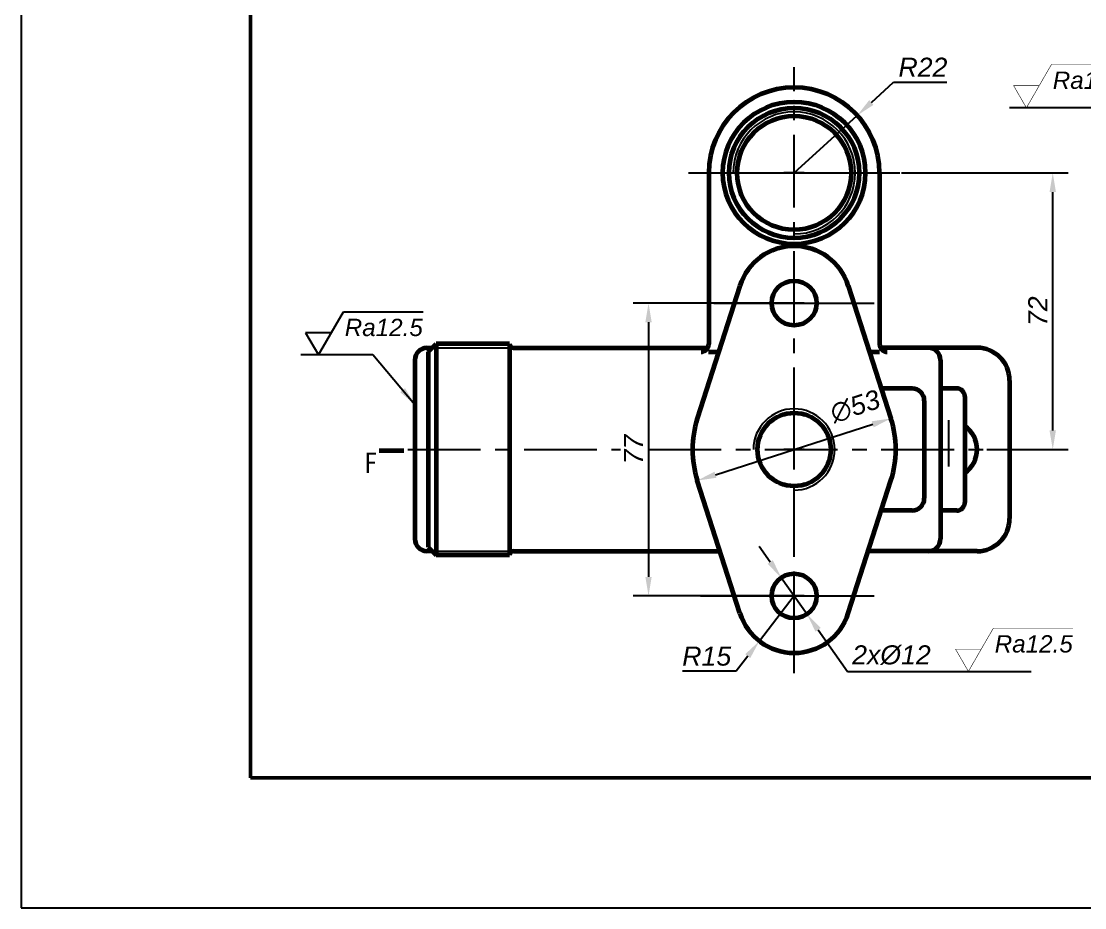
# Model space of a CAD drawing. Header units: millimetres. Extents: x 769 to 2439, y 381 to 1643.
# Drawn here: x 768.6 to 907.8, y 381 to 497 of the extents above; entities that cross this region are included whole.
import ezdxf
from ezdxf.enums import TextEntityAlignment as Align

# ---------------------------------------------------------------- set-up
doc = ezdxf.new("R2010")
doc.units = ezdxf.units.MM
doc.linetypes.add('CENTER', pattern=[50.8, 31.75, -6.35, 6.35, -6.35])
doc.layers.add('7标注层', color=7, linetype='Continuous')
doc.layers.add('答案细实线', color=7, linetype='Continuous')
doc.layers.add('答案粗实线', color=7, linetype='Continuous', lineweight=60)
doc.layers.add('粗实线', color=7, linetype='Continuous', lineweight=50)
doc.styles.add('DIM', font='ariali.ttf')
doc.styles.add('style1', font='', dxfattribs={"width": 0.7, "oblique": 15, "height": 3.5})
doc.styles.add('汉字', font='gbenor.shx', dxfattribs={"height": 5, "bigfont": 'gbcbig.shx'})
doc.styles.get('style1').set_extended_font_data('FangSong_GB2312')
doc.dimstyles.new('副本 (2) Standard水平', dxfattribs={"dimtxt": 2.5, "dimasz": 2.5, "dimexe": 2, "dimexo": 0.2, "dimgap": 0.7, "dimtad": 1, "dimtih": 1, "dimtoh": 1, "dimdec": 0, "dimlfac": 2, "dimzin": 0, "dimdsep": 46, "dimtxsty": '汉字', "dimcen": 0.09, "dimadec": 0, "dimazin": 0, "dimtfac": 1, "dimtdec": 0, "dimtofl": 0, "dimtmove": 0, "dimatfit": 0, "dimfxl": 0, "dimtolj": 1, "dimtzin": 0, "dimarcsym": 0})
doc.dimstyles.new('副本 Standard', dxfattribs={"dimtxt": 2.5, "dimasz": 2.5, "dimexe": 2, "dimexo": 0.2, "dimgap": 0.7, "dimtad": 1, "dimdec": 0, "dimlfac": 2, "dimzin": 0, "dimdsep": 46, "dimtxsty": '汉字', "dimcen": 0.09, "dimadec": 0, "dimazin": 0, "dimtfac": 1, "dimtdec": 0, "dimtofl": 0, "dimtmove": 0, "dimatfit": 0, "dimfxl": 0, "dimtolj": 1, "dimtzin": 0, "dimarcsym": 0})

# ---------------------------------------------------------------- blocks, each defined once
blk = doc.blocks.new('*D137')
at = {"layer": '7标注层', "color": 0, "lineweight": -2, "transparency": 16777216}
for p, q in [((869.56, 460.12), (848.69, 460.12)), ((850.69, 457.62), (850.69, 424.28)), ((869.56, 421.78), (848.69, 421.78))]:
    blk.add_line(p, q, dxfattribs=at)
at = {"layer": '7标注层', "color": 0, "transparency": 16777216}
for points in [[(850.28, 457.62), (851.11, 457.62), (850.69, 460.12)], [(850.28, 424.28), (851.11, 424.28), (850.69, 421.78)]]:
    blk.add_solid(points, dxfattribs=at)
at = {"layer": 'Defpoints', "color": 0, "transparency": 16777216}
for p in [(869.76, 460.12, -0.13), (850.69, 421.78), (869.76, 421.78, -0.13)]:
    blk.add_point(p, dxfattribs=at)
at = {"layer": '7标注层', "color": 0, "transparency": 16777216, "insert": (848.74, 440.95), "char_height": 2.5, "attachment_point": 5, "rotation": 90, "style": 'DIM'}
blk.add_mtext('\\A1;77', dxfattribs=at)
blk = doc.blocks.new('*D138')
at = {"layer": '7标注层', "color": 0, "lineweight": -2, "transparency": 16777216}
blk.add_line((859.46, 437.65), (880.05, 444.26), dxfattribs=at)
at = {"layer": '7标注层', "color": 0, "transparency": 16777216}
for points in [[(879.92, 444.65), (880.18, 443.86), (882.43, 445.02)], [(859.33, 438.05), (859.59, 437.25), (857.08, 436.89)]]:
    blk.add_solid(points, dxfattribs=at)
at = {"layer": 'Defpoints', "color": 0, "transparency": 16777216}
for p in [(882.43, 445.02, -0.67), (857.08, 436.89, -0.67)]:
    blk.add_point(p, dxfattribs=at)
at = {"layer": '7标注层', "color": 0, "transparency": 16777216, "insert": (877.76, 446.58), "char_height": 2.5, "attachment_point": 5, "rotation": 17.7916, "style": 'DIM'}
blk.add_mtext('\\A1;∅53', dxfattribs=at)
blk = doc.blocks.new('*D139')
at = {"layer": '7标注层', "color": 0, "lineweight": -2, "transparency": 16777216}
for p, q in [((866.62, 426.22), (865.18, 428.26)), ((868.07, 424.18), (871.45, 419.39)), ((872.89, 417.35), (876.74, 411.9)), ((876.74, 411.9), (887.55, 411.9))]:
    blk.add_line(p, q, dxfattribs=at)
at = {"layer": '7标注层', "color": 0, "transparency": 16777216}
for points in [[(866.96, 426.46), (866.28, 425.98), (868.07, 424.18)], [(873.23, 417.59), (872.55, 417.11), (871.45, 419.39)]]:
    blk.add_solid(points, dxfattribs=at)
at = {"layer": 'Defpoints', "color": 0, "transparency": 16777216}
for p in [(868.07, 424.18, -0.67), (871.45, 419.39, -0.67)]:
    blk.add_point(p, dxfattribs=at)
at = {"layer": '7标注层', "color": 0, "transparency": 16777216, "insert": (882.5, 414.02), "char_height": 2.5, "attachment_point": 5, "style": 'DIM'}
blk.add_mtext('\\A1;2x%%c12', dxfattribs=at)
blk = doc.blocks.new('*D140')
at = {"layer": '7标注层', "color": 0, "lineweight": -2, "transparency": 16777216}
for p, q in [((869.76, 421.78), (865.21, 415.88)), ((863.68, 413.9), (862.16, 411.92)), ((862.16, 411.92), (855.16, 411.92))]:
    blk.add_line(p, q, dxfattribs=at)
at = {"layer": '7标注层', "color": 0, "transparency": 16777216}
blk.add_solid([(863.35, 414.15), (864.01, 413.64), (865.21, 415.88)], dxfattribs=at)
at = {"layer": 'Defpoints', "color": 0, "transparency": 16777216}
for p in [(869.76, 421.78, -0.67), (865.21, 415.88, -0.67)]:
    blk.add_point(p, dxfattribs=at)
at = {"layer": '7标注层', "color": 0, "transparency": 16777216, "insert": (858.31, 413.89), "char_height": 2.5, "attachment_point": 5, "style": 'DIM'}
blk.add_mtext('\\A1;R15', dxfattribs=at)
blk = doc.blocks.new('*D142')
at = {"layer": '7标注层', "color": 0, "lineweight": -2, "transparency": 16777216}
for p, q in [((879.87, 486.38), (882.79, 489.04)), ((882.79, 489.04), (889.76, 489.04)), ((869.76, 477.16), (878.02, 484.69))]:
    blk.add_line(p, q, dxfattribs=at)
at = {"layer": '7标注层', "color": 0, "transparency": 16777216}
blk.add_solid([(879.59, 486.69), (880.15, 486.07), (878.02, 484.69)], dxfattribs=at)
at = {"layer": 'Defpoints', "color": 0, "transparency": 16777216}
for p in [(878.02, 484.69, -0.67), (869.76, 477.16, -0.67)]:
    blk.add_point(p, dxfattribs=at)
at = {"layer": '7标注层', "color": 0, "transparency": 16777216, "insert": (886.62, 491), "char_height": 2.5, "attachment_point": 5, "style": 'DIM'}
blk.add_mtext('\\A1;R22', dxfattribs=at)
blk = doc.blocks.new('*D143')
at = {"layer": '7标注层', "color": 0, "lineweight": -2, "transparency": 16777216}
for p, q in [((883.8, 477.16), (905.62, 477.16)), ((903.62, 443.45), (903.62, 474.66)), ((894.98, 440.95), (905.62, 440.95))]:
    blk.add_line(p, q, dxfattribs=at)
at = {"layer": '7标注层', "color": 0, "transparency": 16777216}
for points in [[(903.2, 474.66), (904.04, 474.66), (903.62, 477.16)], [(903.2, 443.45), (904.04, 443.45), (903.62, 440.95)]]:
    blk.add_solid(points, dxfattribs=at)
at = {"layer": 'Defpoints', "color": 0, "transparency": 16777216}
for p in [(883.6, 477.16, 3.52), (903.62, 477.16), (894.78, 440.95, 4.05)]:
    blk.add_point(p, dxfattribs=at)
at = {"layer": '7标注层', "color": 0, "transparency": 16777216, "insert": (901.66, 459.06), "char_height": 2.5, "attachment_point": 5, "rotation": 90, "style": 'DIM'}
blk.add_mtext('\\A1;72', dxfattribs=at)

msp = doc.modelspace()

# ---------------------------------------------------------------- linework, layer by layer
at = {"linetype": 'CENTER', "ltscale": 0.3}
for p, q in [((869.756, 411.667, -0.133), (869.756, 491.007, -0.133)), ((819.17, 440.954, -0.133), (847.019, 440.954, -0.133)), ((850.693, 440.954, -0.133), (894.782, 440.954, 4.049))]:
    msp.add_line(p, q, dxfattribs=at)
for p, q in [((855.911, 477.162, -0.133), (883.6, 477.162, 4.049)), ((855.911, 477.162, -0.666), (883.6, 477.162, 3.516)), ((859.264, 460.123, -0.133), (880.247, 460.123, -0.133)), ((859.264, 460.123, -0.666), (880.247, 460.123, -0.666)), ((889.99, 444.806, -0.133), (889.99, 438.728, 4.049)), ((889.99, 444.806, -0.666), (889.99, 438.728, 3.516)), ((857.509, 421.784, -0.133), (880.247, 421.784, -0.133)), ((857.509, 421.784, -0.666), (880.247, 421.784, -0.666)), ((860.171, 421.784, -0.133), (879.341, 421.784, 4.049)), ((860.171, 421.784, -0.666), (879.341, 421.784, 3.516))]:
    msp.add_line(p, q)
at = {"layer": '7标注层'}
for p, q in [((915.169, 485.684), (897.946, 485.684)), ((807.466, 453.325, -0.133), (810.737, 458.989, -0.133)), ((809.148, 456.238, -0.133), (805.784, 456.238, -0.133)), ((805.784, 456.238, -0.133), (807.466, 453.325, -0.133)), ((887.549, 411.899), (900.804, 411.899))]:
    msp.add_line(p, q, dxfattribs=at)
at = {"layer": '7标注层', "const_width": 0.0726}
for points in [[(901.855, 488.598), (898.491, 488.598), (900.173, 485.684), (903.443, 491.349)], [(894.256, 414.813), (890.892, 414.813), (892.574, 411.899), (895.844, 417.564)]]:
    msp.add_lwpolyline(points, dxfattribs=at)
at = {"layer": '答案粗实线'}
for p, q in [((858.574, 477.162, -0.133), (858.574, 454.732, 4.049)), ((858.574, 477.162, -0.666), (858.574, 454.732, 3.516)), ((880.938, 477.162, -0.133), (880.938, 454.732, 4.049)), ((880.938, 477.162, -0.666), (880.938, 454.732, 3.516)), ((862.658, 462.401, -0.133), (857.081, 445.021, 4.049)), ((862.658, 462.401, -0.666), (857.081, 445.021, 3.516)), ((876.854, 462.401, -0.133), (882.431, 445.021, -0.133)), ((876.854, 462.401, -0.666), (882.431, 445.021, -0.666)), ((821.7, 454.266, -0.133), (822.365, 454.266, -0.133)), ((821.7, 454.266, -0.666), (822.365, 454.266, -0.666)), ((821.833, 453.733, -0.133), (822.898, 454.798, -0.133)), ((821.833, 453.733, -0.666), (822.898, 454.798, -0.666)), ((832.482, 454.798, -0.133), (822.898, 454.798, 4.049)), ((822.898, 454.798, -0.133), (822.898, 427.109, -0.133)), ((832.482, 454.798, -0.666), (822.898, 454.798, 3.516)), ((822.898, 454.798, -0.666), (822.898, 427.109, -0.666)), ((832.482, 454.798, -0.133), (832.482, 427.109, 4.049)), ((832.482, 454.798, -0.666), (832.482, 427.109, 3.516)), ((833.015, 454.266, -0.133), (858.458, 454.266, 4.049)), ((833.015, 454.266, -0.666), (858.458, 454.266, 3.516)), ((893.717, 454.266, -0.133), (881.053, 454.266, -0.133)), ((893.717, 454.266, -0.666), (881.053, 454.266, -0.666)), ((820.102, 452.668, -0.133), (820.102, 440.954, -0.133)), ((820.102, 452.668, -0.666), (820.102, 440.954, -0.666)), ((821.833, 453.733, -0.133), (821.833, 428.174, -0.133)), ((821.833, 453.733, -0.666), (821.833, 428.174, -0.666)), ((858.545, 453.733, -0.133), (859.876, 453.733, -0.133)), ((858.545, 453.733, -0.666), (859.876, 453.733, -0.666)), ((879.636, 453.733, -0.133), (880.95, 453.733, -0.133)), ((879.636, 453.733, -0.666), (880.95, 453.733, -0.666)), ((888.925, 452.668, -0.133), (888.925, 429.239, -0.133)), ((888.925, 452.668, -0.666), (888.925, 429.239, -0.666)), ((897.977, 450.006, -0.133), (897.977, 431.901, -0.133)), ((897.977, 450.006, -0.666), (897.977, 431.901, -0.666)), ((885.198, 448.941, -0.133), (881.173, 448.941, -0.133)), ((885.198, 448.941, -0.666), (881.173, 448.941, -0.666)), ((891.055, 448.941, -0.133), (888.925, 448.941, -0.133)), ((891.055, 448.941, -0.666), (888.925, 448.941, -0.666)), ((886.795, 447.343, -0.133), (886.795, 434.564, 4.049)), ((886.795, 447.343, -0.666), (886.795, 434.564, 3.516)), ((892.12, 447.876, -0.133), (892.12, 434.031, -0.133)), ((892.12, 447.876, -0.666), (892.12, 434.031, -0.666)), ((815.443, 440.827, -0.133), (818.638, 440.827, -0.133)), ((820.102, 440.954, -0.133), (820.102, 429.239, -0.133)), ((820.102, 440.954, -0.666), (820.102, 429.239, -0.666)), ((862.658, 419.507, -0.133), (857.081, 436.886, 4.049)), ((862.658, 419.507, -0.666), (857.081, 436.886, 3.516)), ((876.854, 419.507, -0.133), (882.431, 436.886, -0.133)), ((876.854, 419.507, -0.666), (882.431, 436.886, -0.666)), ((885.198, 432.966, -0.133), (881.173, 432.966, -0.133)), ((885.198, 432.966, -0.666), (881.173, 432.966, -0.666)), ((891.055, 432.966, -0.133), (888.925, 432.966, -0.133)), ((891.055, 432.966, -0.666), (888.925, 432.966, -0.666)), ((822.365, 427.642, -0.133), (821.7, 427.642, -0.133)), ((822.365, 427.642, -0.666), (821.7, 427.642, -0.666)), ((821.833, 428.174, -0.133), (822.898, 427.109, -0.133)), ((821.833, 428.174, -0.666), (822.898, 427.109, -0.666)), ((833.015, 427.642, -0.133), (860.047, 427.642, 4.049)), ((833.015, 427.642, -0.666), (860.047, 427.642, 3.516)), ((893.717, 427.642, -0.133), (879.465, 427.642, 4.049)), ((893.717, 427.642, -0.666), (879.465, 427.642, 3.516)), ((832.482, 427.109, -0.133), (822.898, 427.109, -0.133)), ((832.482, 427.109, -0.666), (822.898, 427.109, -0.666))]:
    msp.add_line(p, q, dxfattribs=at)
at = {"layer": '答案粗实线', "lineweight": 60}
msp.add_line((815.443, 440.827, -0.666), (818.638, 440.827, -0.666), dxfattribs=at)
at = {"layer": '答案粗实线'}
for centre, radius in [((869.756, 477.162, -0.133), 9.318), ((869.756, 477.162, -0.666), 9.318), ((869.756, 477.162, -0.133), 8.52), ((869.756, 477.162, -0.666), 8.52), ((869.756, 477.162, -0.133), 7.455), ((869.756, 477.162, -0.666), 7.455), ((869.756, 460.123, -0.133), 2.929), ((869.756, 460.123, -0.666), 2.929), ((869.756, 440.954, -0.133), 4.792), ((869.756, 440.954, -0.666), 4.792), ((869.756, 421.784, -0.133), 2.929), ((869.756, 421.784, -0.666), 2.929)]:
    msp.add_circle(centre, radius, dxfattribs=at)
for centre, radius, start, end in [((869.756, 477.162, -0.133), 11.182, 0, 180), ((869.756, 477.162, -0.666), 11.182, 0, 180), ((869.756, 460.123, -0.133), 7.455, 17.79159, 162.20841), ((869.756, 460.123, -0.666), 7.455, 17.79159, 162.20841), ((821.7, 452.668, -0.133), 1.597, 90, 180), ((821.7, 452.668, -0.666), 1.597, 90, 180), ((833.015, 454.798, -0.133), 0.532, 180, 270), ((833.015, 454.798, -0.666), 0.532, 180, 270), ((857.575, 454.732, -0.133), 0.998, 270, 0), ((857.575, 454.732, -0.666), 0.998, 270, 0), ((881.936, 454.732, -0.133), 0.998, 180, 270), ((881.936, 454.732, -0.666), 0.998, 180, 270), ((887.328, 452.668, -0.133), 1.597, 0, 90), ((887.328, 452.668, -0.666), 1.597, 0, 90), ((893.717, 450.006, -0.133), 4.26, 0, 90), ((893.717, 450.006, -0.666), 4.26, 0, 90), ((885.198, 447.343, -0.133), 1.597, 0, 90), ((885.198, 447.343, -0.666), 1.597, 0, 90), ((891.055, 447.876, -0.133), 1.065, 0, 90), ((891.055, 447.876, -0.666), 1.065, 0, 90), ((869.756, 440.954, -0.133), 13.312, 162.20841, 197.79159), ((869.756, 440.954, -0.666), 13.312, 162.20841, 197.79159), ((869.756, 440.954, -0.133), 13.312, 342.20841, 17.79159), ((869.756, 440.954, -0.666), 13.312, 342.20841, 17.79159), ((889.99, 440.954, -0.133), 3.727, 304.8499, 55.1501), ((889.99, 440.954, -0.666), 3.727, 304.8499, 55.1501), ((885.198, 434.564, -0.133), 1.597, 270, 0), ((885.198, 434.564, -0.666), 1.597, 270, 0), ((891.055, 434.031, -0.133), 1.065, 270, 0), ((891.055, 434.031, -0.666), 1.065, 270, 0), ((893.717, 431.901, -0.133), 4.26, 270, 0), ((893.717, 431.901, -0.666), 4.26, 270, 0), ((821.7, 429.239, -0.133), 1.597, 180, 270), ((821.7, 429.239, -0.666), 1.597, 180, 270), ((887.328, 429.239, -0.133), 1.597, 270, 0), ((887.328, 429.239, -0.666), 1.597, 270, 0), ((833.015, 427.109, -0.133), 0.532, 90, 180), ((833.015, 427.109, -0.666), 0.532, 90, 180), ((869.756, 421.784, -0.133), 7.455, 197.79159, 342.20841), ((869.756, 421.784, -0.666), 7.455, 197.79159, 342.20841)]:
    msp.add_arc(centre, radius, start, end, dxfattribs=at)
at = {"layer": '答案细实线'}
for p, q in [((768.56, 645.963), (768.56, 380.963)), ((869.756, 475.831, -0.133), (869.756, 478.493, -0.133)), ((869.756, 475.831, -0.666), (869.756, 478.493, -0.666)), ((871.087, 477.162, -0.133), (868.425, 477.162, -0.133)), ((871.087, 477.162, -0.666), (868.425, 477.162, -0.666)), ((869.756, 458.792, -0.133), (869.756, 461.454, -0.133)), ((869.756, 458.792, -0.666), (869.756, 461.454, -0.666)), ((871.087, 460.123, -0.133), (868.425, 460.123, -0.133)), ((871.087, 460.123, -0.666), (868.425, 460.123, -0.666)), ((810.737, 458.989, -0.133), (821.176, 458.989, -0.133)), ((821.7, 454.266, -0.133), (832.482, 454.266, -0.133)), ((821.7, 454.266, -0.666), (832.482, 454.266, -0.666)), ((869.756, 439.622, -0.133), (869.756, 442.285, -0.133)), ((869.756, 439.622, -0.666), (869.756, 442.285, -0.666)), ((871.087, 440.954, -0.133), (868.425, 440.954, -0.133)), ((871.087, 440.954, -0.666), (868.425, 440.954, -0.666)), ((821.7, 427.642, -0.133), (832.482, 427.642, -0.133)), ((821.7, 427.642, -0.666), (832.482, 427.642, -0.666)), ((869.756, 420.453, -0.133), (869.756, 423.116, -0.133)), ((869.756, 420.453, -0.666), (869.756, 423.116, -0.666)), ((871.087, 421.784, -0.133), (868.425, 421.784, -0.133)), ((871.087, 421.784, -0.666), (868.425, 421.784, -0.666)), ((768.56, 380.963), (1140.56, 380.963))]:
    msp.add_line(p, q, dxfattribs=at)
at = {"layer": '答案细实线', "const_width": 0.07}
for points in [[(903.443, 491.349), (913.883, 491.349)], [(895.844, 417.564), (906.284, 417.564)]]:
    msp.add_lwpolyline(points, dxfattribs=at)
at = {"layer": '答案细实线'}
for centre, radius in [((869.756, 477.162, -0.133), 7.987), ((869.756, 477.162, -0.666), 7.987), ((869.756, 440.954, -0.133), 5.325), ((869.756, 440.954, -0.666), 5.325)]:
    msp.add_arc(centre, radius, 270, 180, dxfattribs=at)
at = {"layer": '粗实线'}
for p, q in [((798.56, 625.963), (798.56, 397.963)), ((798.56, 397.963), (1123.56, 397.963))]:
    msp.add_line(p, q, dxfattribs=at)

# ---------------------------------------------------------------- texts
at = {"layer": '7标注层', "style": 'DIM'}
for p in [(903.625, 488.16), (810.918, 455.8, -0.133), (896.026, 414.374)]:
    msp.add_text('Ra12.5', height=2.268, dxfattribs=at).set_placement(p)
at = {"layer": '答案细实线', "style": 'style1', "width": 1.003}
msp.add_text('F', height=2.662, dxfattribs=at).set_placement((813.405, 437.098, -0.133), align=Align.BOTTOM_LEFT)

# ---------------------------------------------------------------- dimensions: what is measured, and where the dimension line sits
at = {"layer": '7标注层'}
dim = msp.add_radius_dim(center=(869.756, 477.162, -0.666), mpoint=(878.02, 484.695, -0.666), dimstyle='副本 (2) Standard水平', override={"dimtxsty": 'DIM', "dimtofl": 1}, dxfattribs=at)
dim.commit()
dim.dimension.update_dxf_attribs({"geometry": '*D142', "text_midpoint": (886.625, 489.045), "dimtype": 164})
for base, p1, p2, picture, middle in [((903.619, 477.162), (894.782, 440.954, 4.049), (883.6, 477.162, 3.516), '*D143', (901.664, 459.058)), ((850.693, 421.784), (869.756, 460.123, -0.133), (869.756, 421.784, -0.133), '*D137', (848.743, 440.954))]:
    dim = msp.add_linear_dim(base=base, p1=p1, p2=p2, angle=90, dimstyle='副本 Standard', override={"dimtxsty": 'DIM', "dimtmove": 2}, dxfattribs=at)
    dim.commit()
    dim.dimension.update_dxf_attribs({"geometry": picture, "text_midpoint": middle})
dim = msp.add_diameter_dim_2p(p1=(857.081, 436.886, -0.666), p2=(882.431, 445.021, -0.666), dimstyle='副本 Standard', override={"dimtxsty": 'DIM', "dimtmove": 2}, dxfattribs=at)
dim.commit()
dim.dimension.update_dxf_attribs({"geometry": '*D138', "text_midpoint": (877.757, 446.583), "dimtype": 163})
dim = msp.add_diameter_dim_2p(p1=(868.065, 424.176, -0.666), p2=(871.446, 419.393, -0.666), text='2x%%c12', dimstyle='副本 (2) Standard水平', override={"dimtxsty": 'DIM', "dimtofl": 1}, dxfattribs=at)
dim.commit()
dim.dimension.update_dxf_attribs({"geometry": '*D139', "text_midpoint": (882.496, 411.899), "dimtype": 163})
dim = msp.add_radius_dim(center=(869.756, 421.784, -0.666), mpoint=(865.207, 415.878, -0.666), dimstyle='副本 (2) Standard水平', override={"dimtxsty": 'DIM', "dimtofl": 1}, dxfattribs=at)
dim.commit()
dim.dimension.update_dxf_attribs({"geometry": '*D140', "text_midpoint": (858.307, 413.893)})

# ---------------------------------------------------------------- leaders
msp.add_leader([(820.102, 446.811, -0.133), (814.615, 453.325, -0.133), (805.185, 453.325, -0.133)], dimstyle='副本 Standard', override={"dimgap": 0.7, "dimtad": 0}, dxfattribs=at)

doc.saveas('drawing.dxf')
